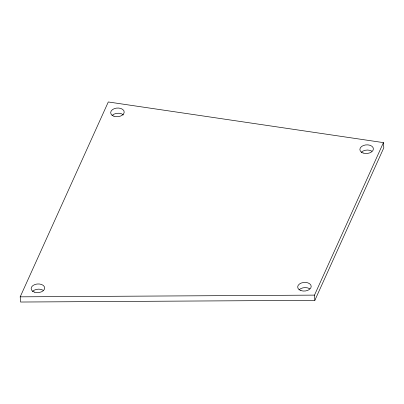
<?xml version="1.0" encoding="UTF-8"?>
<svg xmlns="http://www.w3.org/2000/svg" width="404" height="404" viewBox="0 0 404 404"><rect width="100%" height="100%" fill="white"/><g stroke="black" fill="none" stroke-linecap="round" stroke-linejoin="round"><path stroke-width="0.61" d="M20.2 296.834L108.292 101.97L383.436 142.617L383.8 147.819L314.857 300.324L20.564 302.03L20.2 296.834L314.494 295.122L383.436 142.617M314.494 295.122L314.857 300.324M361.221 152.353A6.777 4.328 -4 0 1 371.892 151.187M112.034 115.534A6.777 4.328 -4 0 1 123.447 114.928M32.502 291.456A6.777 4.328 -4 0 1 43.178 290.289M299.031 289.905A6.777 4.328 -4 0 1 309.706 288.739M363.1 153.015A6.777 4.328 -4 0 0 373.392 149.005A6.777 4.328 -4 0 0 363.393 145.501A6.777 4.328 -4 0 0 363.1 153.015M113.913 116.201A6.777 4.328 -4 0 0 124.205 112.186A6.777 4.328 -4 0 0 114.211 108.686A6.777 4.328 -4 0 0 113.913 116.201M34.38 292.122A6.777 4.328 -4 0 0 44.677 288.108A6.777 4.328 -4 0 0 34.678 284.608A6.777 4.328 -4 0 0 34.38 292.122M300.909 290.572A6.777 4.328 -4 0 0 311.206 286.557A6.777 4.328 -4 0 0 301.207 283.058A6.777 4.328 -4 0 0 300.909 290.572"/></g></svg>
